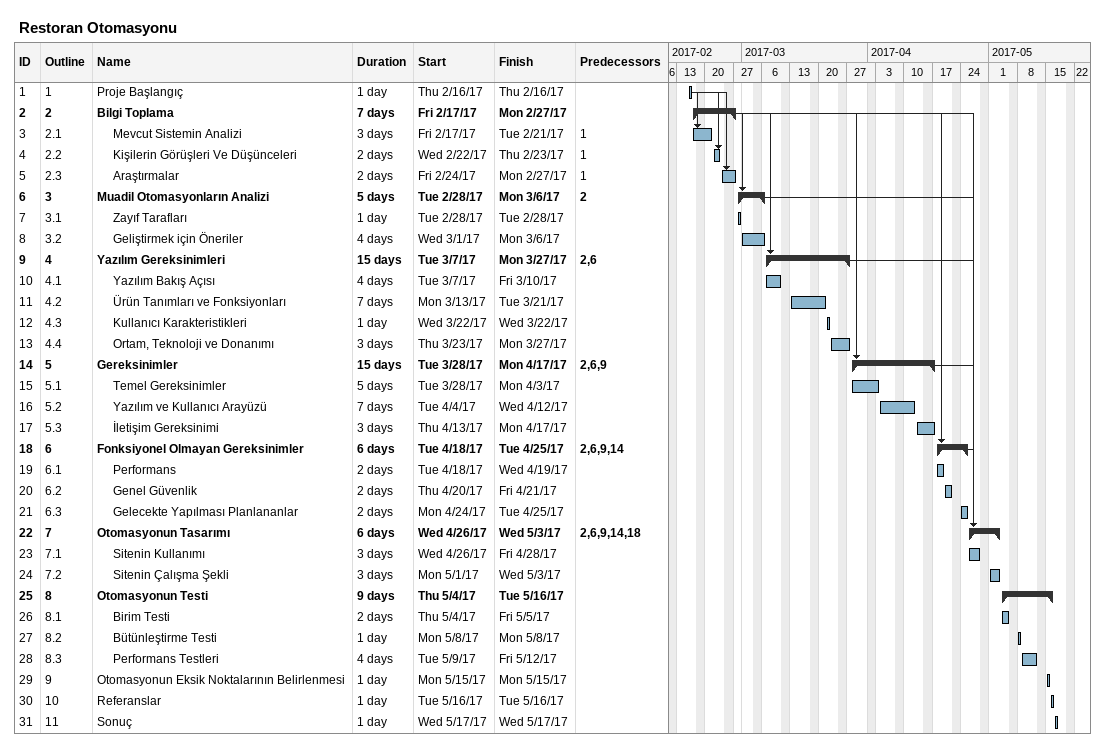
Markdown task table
Restoran Otomasyonu

| ID | WBS | Task | Duration | Start | Finish | Predecessors |
|---|---|---|---|---|---|---|
| 1 | 1 | Proje Başlangıç | 1d | 2017-02-16 | 2017-02-16 |  |
| 2 | 2 | **Bilgi Toplama** | 7d | 2017-02-17 | 2017-02-27 |  |
| 3 | 2.1 | Mevcut Sistemin Analizi | 3d | 2017-02-17 | 2017-02-21 | 1 |
| 4 | 2.2 | Kişilerin Görüşleri Ve Düşünceleri | 2d | 2017-02-22 | 2017-02-23 | 1 |
| 5 | 2.3 | Araştırmalar | 2d | 2017-02-24 | 2017-02-27 | 1 |
| 6 | 3 | **Muadil Otomasyonların Analizi** | 5d | 2017-02-28 | 2017-03-06 | 2 |
| 7 | 3.1 | Zayıf Tarafları | 1d | 2017-02-28 | 2017-02-28 |  |
| 8 | 3.2 | Geliştirmek için Öneriler | 4d | 2017-03-01 | 2017-03-06 |  |
| 9 | 4 | **Yazılım Gereksinimleri** | 15d | 2017-03-07 | 2017-03-27 | 2, 6 |
| 10 | 4.1 | Yazılım Bakış Açısı | 4d | 2017-03-07 | 2017-03-10 |  |
| 11 | 4.2 | Ürün Tanımları ve Fonksiyonları | 7d | 2017-03-13 | 2017-03-21 |  |
| 12 | 4.3 | Kullanıcı Karakteristikleri | 1d | 2017-03-22 | 2017-03-22 |  |
| 13 | 4.4 | Ortam, Teknoloji ve Donanımı | 3d | 2017-03-23 | 2017-03-27 |  |
| 14 | 5 | **Gereksinimler** | 15d | 2017-03-28 | 2017-04-17 | 2, 6, 9 |
| 15 | 5.1 | Temel Gereksinimler | 5d | 2017-03-28 | 2017-04-03 |  |
| 16 | 5.2 | Yazılım ve Kullanıcı Arayüzü | 7d | 2017-04-04 | 2017-04-12 |  |
| 17 | 5.3 | İletişim Gereksinimi | 3d | 2017-04-13 | 2017-04-17 |  |
| 18 | 6 | **Fonksiyonel Olmayan Gereksinimler** | 6d | 2017-04-18 | 2017-04-25 | 2, 6, 9, 14 |
| 19 | 6.1 | Performans | 2d | 2017-04-18 | 2017-04-19 |  |
| 20 | 6.2 | Genel Güvenlik | 2d | 2017-04-20 | 2017-04-21 |  |
| 21 | 6.3 | Gelecekte Yapılması Planlananlar | 2d | 2017-04-24 | 2017-04-25 |  |
| 22 | 7 | **Otomasyonun Tasarımı** | 6d | 2017-04-26 | 2017-05-03 | 2, 6, 9, 14, 18 |
| 23 | 7.1 | Sitenin Kullanımı | 3d | 2017-04-26 | 2017-04-28 |  |
| 24 | 7.2 | Sitenin Çalışma Şekli | 3d | 2017-05-01 | 2017-05-03 |  |
| 25 | 8 | **Otomasyonun Testi** | 9d | 2017-05-04 | 2017-05-16 |  |
| 26 | 8.1 | Birim Testi | 2d | 2017-05-04 | 2017-05-05 |  |
| 27 | 8.2 | Bütünleştirme Testi | 1d | 2017-05-08 | 2017-05-08 |  |
| 28 | 8.3 | Performans Testleri | 4d | 2017-05-09 | 2017-05-12 |  |
| 29 | 9 | Otomasyonun Eksik Noktalarının Belirlenmesi | 1d | 2017-05-15 | 2017-05-15 |  |
| 30 | 10 | Referanslar | 1d | 2017-05-16 | 2017-05-16 |  |
| 31 | 11 | Sonuç | 1d | 2017-05-17 | 2017-05-17 |  |
